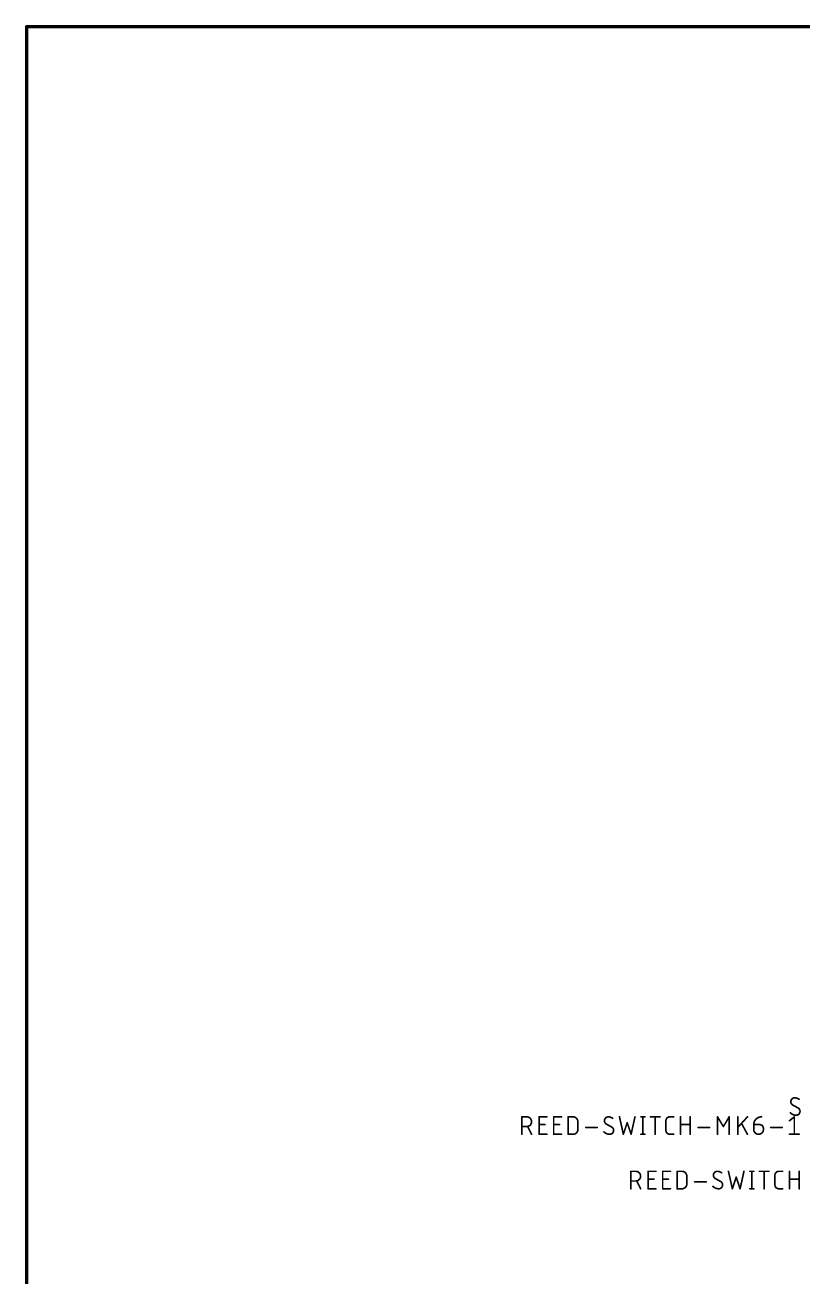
# Model space of a CAD drawing. Extents: x 0 to 389, y 0 to 264.
# Drawn here: x -0.2 to 72.4, y 147.6 to 264.3 of the extents above; entities that cross this region are included whole.
import ezdxf

# ---------------------------------------------------------------- set-up
doc = ezdxf.new("R2010")
doc.units = 0
for name, color, linetype in [('94', 12, 'CONTINUOUS'), ('95', 251, 'CONTINUOUS'), ('96', 251, 'CONTINUOUS')]:
    doc.layers.add(name, color=color, linetype=linetype)

msp = doc.modelspace()

# ---------------------------------------------------------------- linework, layer by layer
at = {"layer": '94', "const_width": 0.3}
for points in [[(0, 264.16), (0, 0)], [(388.62, 264.16), (0, 264.16)]]:
    msp.add_lwpolyline(points, dxfattribs=at)
at = {"layer": '94', "const_width": 0.15}
for points in [[(0.075, 264.16, 1), (-0.075, 264.16)], [(0, 264.235, 1), (0, 264.085)]]:
    msp.add_lwpolyline(points, format="xyb", dxfattribs=at)
at = {"layer": '95'}
for points, const_width in [([(71.6026, 164.2618, 0.4142), (71.2414, 163.9006)], 0.1524), ([(71.2414, 163.9006, 0.2656), (71.422, 163.5845)], 0.1524), ([(71.2795, 163.9006, 1), (71.2033, 163.9006)], 0.0762), ([(71.2033, 163.9006, 1), (71.2795, 163.9006)], 0.0762), ([(71.4402, 163.6179, 1), (71.4037, 163.551)], 0.0762), ([(71.4026, 163.5516, 1), (71.4413, 163.6173)], 0.0762), ([(72.009, 164.1263, 0.1623), (71.6026, 164.2618)], 0.1524), ([(71.6026, 164.2999, 1), (71.6026, 164.2237)], 0.0762), ([(71.6026, 164.2237, 1), (71.6026, 164.2999)], 0.0762), ([(71.9861, 164.0959, 1), (72.0319, 164.1568)], 0.0762), ([(71.1962, 162.862, 0.2), (71.7381, 162.6362)], 0.1524), ([(71.2233, 162.8888, 1), (71.1691, 162.8351)], 0.0762), ([(71.7381, 162.6362, 0.4142), (72.0993, 162.9974)], 0.1524), ([(71.7381, 162.6743, 1), (71.7381, 162.5981)], 0.0762), ([(71.7381, 162.5981, 1), (71.7381, 162.6743)], 0.0762), ([(71.938, 163.3464, 1), (71.8993, 163.2807)], 0.0762), ([(72.0993, 162.9974, 0.2656), (71.9187, 163.3135)], 0.1524), ([(71.9004, 163.2801, 1), (71.9369, 163.347)], 0.0762), ([(72.1374, 162.9974, 1), (72.0612, 162.9974)], 0.0762), ([(72.0612, 162.9974, 1), (72.1374, 162.9974)], 0.0762)]:
    msp.add_lwpolyline(points, format="xyb", dxfattribs=dict(at, const_width=const_width))
at = {"layer": '95', "const_width": 0.1524}
msp.add_lwpolyline([(71.9187, 163.3135), (71.422, 163.5845)], dxfattribs=at)
at = {"layer": '96', "const_width": 0.1524}
for points in [[(46.1689, 160.8582), (46.1689, 162.4838)], [(46.1689, 162.4838), (46.6204, 162.4838)], [(47.7779, 160.8582), (47.7779, 162.4838)], [(47.7779, 162.4838), (48.5004, 162.4838)], [(49.1326, 160.8582), (49.1326, 162.4838)], [(49.1326, 162.4838), (49.8551, 162.4838)], [(50.4843, 160.8582), (50.4843, 162.4838)], [(50.4843, 162.4838), (50.9359, 162.4838)], [(55.2675, 162.4838), (55.6288, 160.8582)], [(56.3512, 160.8582), (56.7125, 162.4838)], [(57.2683, 162.4838), (57.6295, 162.4838)], [(57.4489, 162.4838), (57.4489, 160.8582)], [(58.1436, 162.4838), (59.0468, 162.4838)], [(58.5952, 160.8582), (58.5952, 162.4838)], [(59.9599, 162.4838), (60.3211, 162.4838)], [(60.9573, 160.8582), (60.9573, 162.4838)], [(61.8604, 162.4838), (61.8604, 160.8582)], [(64.41, 160.8582), (64.41, 162.4838)], [(64.41, 162.4838), (64.9519, 161.5807)], [(64.9519, 161.5807), (65.4938, 162.4838)], [(65.4938, 162.4838), (65.4938, 160.8582)], [(66.293, 160.8582), (66.293, 162.4838)], [(67.1961, 162.4838), (66.293, 161.4904)], [(71.1176, 162.1226), (71.5691, 162.4838)], [(71.5691, 162.4838), (71.5691, 160.8582)], [(46.6204, 161.5807), (46.1689, 161.5807)], [(47.072, 160.8582), (46.7107, 161.5807)], [(47.7779, 161.7613), (48.3198, 161.7613)], [(49.1326, 161.7613), (49.6745, 161.7613)], [(51.3875, 162.0322), (51.3875, 161.3098)], [(52.1135, 161.4904), (53.1972, 161.4904)], [(54.5415, 161.5355), (54.0448, 161.8065)], [(55.6288, 160.8582), (55.99, 161.9419)], [(55.99, 161.9419), (56.3512, 160.8582)], [(59.5986, 161.2194), (59.5986, 162.1226)], [(60.9573, 161.7613), (61.8604, 161.7613)], [(62.5864, 161.4904), (63.6701, 161.4904)], [(67.1961, 160.8582), (66.6542, 161.8516)], [(67.7829, 161.7613), (68.3248, 161.7613)], [(67.7829, 161.3098), (67.7829, 161.7613)], [(68.686, 161.4001), (68.686, 161.3098)], [(69.3599, 161.4904), (70.4437, 161.4904)], [(48.5004, 160.8582), (47.7779, 160.8582)], [(49.8551, 160.8582), (49.1326, 160.8582)], [(50.9359, 160.8582), (50.4843, 160.8582)], [(57.2683, 160.8582), (57.6295, 160.8582)], [(60.3211, 160.8582), (59.9599, 160.8582)], [(71.1176, 160.8582), (72.0207, 160.8582)], [(56.3289, 155.7782), (56.3289, 157.4038)], [(56.3289, 157.4038), (56.7804, 157.4038)], [(56.7804, 156.5007), (56.3289, 156.5007)], [(57.232, 155.7782), (56.8707, 156.5007)], [(57.9379, 155.7782), (57.9379, 157.4038)], [(57.9379, 157.4038), (58.6604, 157.4038)], [(57.9379, 156.6813), (58.4798, 156.6813)], [(59.2926, 155.7782), (59.2926, 157.4038)], [(59.2926, 157.4038), (60.0151, 157.4038)], [(59.2926, 156.6813), (59.8345, 156.6813)], [(60.6443, 155.7782), (60.6443, 157.4038)], [(60.6443, 157.4038), (61.0959, 157.4038)], [(61.5475, 156.9522), (61.5475, 156.2298)], [(62.2735, 156.4104), (63.3572, 156.4104)], [(64.7015, 156.4555), (64.2048, 156.7265)], [(65.4275, 157.4038), (65.7888, 155.7782)], [(65.7888, 155.7782), (66.15, 156.8619)], [(66.15, 156.8619), (66.5112, 155.7782)], [(66.5112, 155.7782), (66.8725, 157.4038)], [(67.4283, 157.4038), (67.7895, 157.4038)], [(67.6089, 157.4038), (67.6089, 155.7782)], [(68.3036, 157.4038), (69.2068, 157.4038)], [(68.7552, 155.7782), (68.7552, 157.4038)], [(69.7586, 156.1394), (69.7586, 157.0426)], [(70.1199, 157.4038), (70.4811, 157.4038)], [(71.1173, 155.7782), (71.1173, 157.4038)], [(71.1173, 156.6813), (72.0204, 156.6813)], [(72.0204, 157.4038), (72.0204, 155.7782)], [(58.6604, 155.7782), (57.9379, 155.7782)], [(60.0151, 155.7782), (59.2926, 155.7782)], [(61.0959, 155.7782), (60.6443, 155.7782)], [(67.4283, 155.7782), (67.7895, 155.7782)], [(70.4811, 155.7782), (70.1199, 155.7782)]]:
    msp.add_lwpolyline(points, dxfattribs=at)
at = {"layer": '96'}
for points, const_width in [([(46.207, 162.4838, 1), (46.1308, 162.4838)], 0.0762), ([(46.1689, 162.5219, 1), (46.1689, 162.4457)], 0.0762), ([(46.6204, 161.5807, 1), (46.6204, 162.4838)], 0.1524), ([(46.6204, 162.5219, 1), (46.6204, 162.4457)], 0.0762), ([(46.6204, 162.4457, 1), (46.6204, 162.5219)], 0.0762), ([(47.816, 162.4838, 1), (47.7398, 162.4838)], 0.0762), ([(47.7779, 162.5219, 1), (47.7779, 162.4457)], 0.0762), ([(48.5004, 162.4457, 1), (48.5004, 162.5219)], 0.0762), ([(49.1707, 162.4838, 1), (49.0945, 162.4838)], 0.0762), ([(49.1326, 162.5219, 1), (49.1326, 162.4457)], 0.0762), ([(49.8551, 162.4457, 1), (49.8551, 162.5219)], 0.0762), ([(50.5224, 162.4838, 1), (50.4462, 162.4838)], 0.0762), ([(50.4843, 162.5219, 1), (50.4843, 162.4457)], 0.0762), ([(51.3875, 162.0322, 0.4142), (50.9359, 162.4838)], 0.1524), ([(50.9359, 162.5219, 1), (50.9359, 162.4457)], 0.0762), ([(50.9359, 162.4457, 1), (50.9359, 162.5219)], 0.0762), ([(54.2254, 162.4838, 0.4142), (53.8642, 162.1226)], 0.1524), ([(54.6318, 162.3483, 0.1623), (54.2254, 162.4838)], 0.1524), ([(54.2254, 162.5219, 1), (54.2254, 162.4457)], 0.0762), ([(54.2254, 162.4457, 1), (54.2254, 162.5219)], 0.0762), ([(54.6089, 162.3179, 1), (54.6547, 162.3788)], 0.0762), ([(55.3047, 162.4921, 1), (55.2303, 162.4755)], 0.0762), ([(56.7497, 162.4755, 1), (56.6753, 162.4921)], 0.0762), ([(57.2683, 162.5219, 1), (57.2683, 162.4457)], 0.0762), ([(57.487, 162.4838, 1), (57.4108, 162.4838)], 0.0762), ([(57.6295, 162.4457, 1), (57.6295, 162.5219)], 0.0762), ([(58.1436, 162.5219, 1), (58.1436, 162.4457)], 0.0762), ([(58.6333, 162.4838, 1), (58.5571, 162.4838)], 0.0762), ([(59.0468, 162.4457, 1), (59.0468, 162.5219)], 0.0762), ([(59.9599, 162.4838, 0.4142), (59.5986, 162.1226)], 0.1524), ([(59.9599, 162.5219, 1), (59.9599, 162.4457)], 0.0762), ([(59.9599, 162.4457, 1), (59.9599, 162.5219)], 0.0762), ([(60.3211, 162.4457, 1), (60.3211, 162.5219)], 0.0762), ([(60.9954, 162.4838, 1), (60.9192, 162.4838)], 0.0762), ([(61.8985, 162.4838, 1), (61.8223, 162.4838)], 0.0762), ([(64.4481, 162.4838, 1), (64.3719, 162.4838)], 0.0762), ([(64.4427, 162.5034, 1), (64.3774, 162.4642)], 0.0762), ([(65.5319, 162.4838, 1), (65.4557, 162.4838)], 0.0762), ([(65.5264, 162.4642, 1), (65.4611, 162.5034)], 0.0762), ([(66.3311, 162.4838, 1), (66.2549, 162.4838)], 0.0762), ([(67.2243, 162.4582, 1), (67.1679, 162.5094)], 0.0762), ([(68.5054, 162.4838, 0.4142), (67.7829, 161.7613)], 0.1524), ([(68.5054, 162.4457, 1), (68.5054, 162.5219)], 0.0762), ([(71.6072, 162.4838, 1), (71.531, 162.4838)], 0.0762), ([(71.5929, 162.454, 1), (71.5453, 162.5136)], 0.0762), ([(46.1689, 161.6188, 1), (46.1689, 161.5426)], 0.0762), ([(46.6204, 161.6188, 1), (46.6204, 161.5426)], 0.0762), ([(46.6204, 161.5426, 1), (46.6204, 161.6188)], 0.0762), ([(46.7448, 161.5977, 1), (46.6767, 161.5636)], 0.0762), ([(47.7779, 161.7994, 1), (47.7779, 161.7232)], 0.0762), ([(48.3198, 161.7232, 1), (48.3198, 161.7994)], 0.0762), ([(49.1326, 161.7994, 1), (49.1326, 161.7232)], 0.0762), ([(49.6745, 161.7232, 1), (49.6745, 161.7994)], 0.0762), ([(50.9359, 160.8582, 0.4142), (51.3875, 161.3098)], 0.1524), ([(51.4256, 162.0322, 1), (51.3494, 162.0322)], 0.0762), ([(51.3494, 162.0322, 1), (51.4256, 162.0322)], 0.0762), ([(51.4256, 161.3098, 1), (51.3494, 161.3098)], 0.0762), ([(51.3494, 161.3098, 1), (51.4256, 161.3098)], 0.0762), ([(52.1135, 161.5285, 1), (52.1135, 161.4523)], 0.0762), ([(53.1972, 161.4523, 1), (53.1972, 161.5285)], 0.0762), ([(53.819, 161.084, 0.2), (54.3609, 160.8582)], 0.1524), ([(53.8461, 161.1108, 1), (53.792, 161.0571)], 0.0762), ([(53.8642, 162.1226, 0.2656), (54.0448, 161.8065)], 0.1524), ([(53.9023, 162.1226, 1), (53.8261, 162.1226)], 0.0762), ([(53.8261, 162.1226, 1), (53.9023, 162.1226)], 0.0762), ([(54.063, 161.8399, 1), (54.0265, 161.773)], 0.0762), ([(54.0254, 161.7736, 1), (54.0641, 161.8393)], 0.0762), ([(54.3609, 160.8582, 0.4142), (54.7221, 161.2194)], 0.1524), ([(54.5608, 161.5684, 1), (54.5222, 161.5027)], 0.0762), ([(54.7221, 161.2194, 0.2656), (54.5415, 161.5355)], 0.1524), ([(54.5233, 161.5021, 1), (54.5597, 161.569)], 0.0762), ([(54.7602, 161.2194, 1), (54.684, 161.2194)], 0.0762), ([(54.684, 161.2194, 1), (54.7602, 161.2194)], 0.0762), ([(56.0261, 161.954, 1), (55.9539, 161.9299)], 0.0762), ([(56.0261, 161.9299, 1), (55.9539, 161.954)], 0.0762), ([(59.6367, 162.1226, 1), (59.5605, 162.1226)], 0.0762), ([(59.5605, 162.1226, 1), (59.6367, 162.1226)], 0.0762), ([(59.5986, 161.2194, 0.4142), (59.9599, 160.8582)], 0.1524), ([(59.6367, 161.2194, 1), (59.5605, 161.2194)], 0.0762), ([(59.5605, 161.2194, 1), (59.6367, 161.2194)], 0.0762), ([(60.9573, 161.7994, 1), (60.9573, 161.7232)], 0.0762), ([(61.8604, 161.7232, 1), (61.8604, 161.7994)], 0.0762), ([(62.5864, 161.5285, 1), (62.5864, 161.4523)], 0.0762), ([(63.6701, 161.4523, 1), (63.6701, 161.5285)], 0.0762), ([(64.9192, 161.6003, 1), (64.9846, 161.5611)], 0.0762), ([(64.9192, 161.5611, 1), (64.9846, 161.6003)], 0.0762), ([(66.2648, 161.516, 1), (66.3212, 161.4647)], 0.0762), ([(66.6877, 161.8699, 1), (66.6208, 161.8334)], 0.0762), ([(67.7829, 161.7994, 1), (67.7829, 161.7232)], 0.0762), ([(67.821, 161.7613, 1), (67.7448, 161.7613)], 0.0762), ([(67.7448, 161.7613, 1), (67.821, 161.7613)], 0.0762), ([(67.7829, 161.3098, 1), (68.686, 161.3098)], 0.1524), ([(67.821, 161.3098, 1), (67.7448, 161.3098)], 0.0762), ([(67.7448, 161.3098, 1), (67.821, 161.3098)], 0.0762), ([(68.686, 161.4001, 0.4142), (68.3248, 161.7613)], 0.1524), ([(68.3248, 161.7994, 1), (68.3248, 161.7232)], 0.0762), ([(68.3248, 161.7232, 1), (68.3248, 161.7994)], 0.0762), ([(68.7241, 161.4001, 1), (68.6479, 161.4001)], 0.0762), ([(68.6479, 161.4001, 1), (68.7241, 161.4001)], 0.0762), ([(68.7241, 161.3098, 1), (68.6479, 161.3098)], 0.0762), ([(68.6479, 161.3098, 1), (68.7241, 161.3098)], 0.0762), ([(69.3599, 161.5285, 1), (69.3599, 161.4523)], 0.0762), ([(70.4437, 161.4523, 1), (70.4437, 161.5285)], 0.0762), ([(71.0938, 162.1523, 1), (71.1414, 162.0928)], 0.0762), ([(46.1308, 160.8582, 1), (46.207, 160.8582)], 0.0762), ([(47.0379, 160.8412, 1), (47.106, 160.8752)], 0.0762), ([(47.7779, 160.8963, 1), (47.7779, 160.8201)], 0.0762), ([(47.7398, 160.8582, 1), (47.816, 160.8582)], 0.0762), ([(48.5004, 160.8201, 1), (48.5004, 160.8963)], 0.0762), ([(49.1326, 160.8963, 1), (49.1326, 160.8201)], 0.0762), ([(49.0945, 160.8582, 1), (49.1707, 160.8582)], 0.0762), ([(49.8551, 160.8201, 1), (49.8551, 160.8963)], 0.0762), ([(50.4843, 160.8963, 1), (50.4843, 160.8201)], 0.0762), ([(50.4462, 160.8582, 1), (50.5224, 160.8582)], 0.0762), ([(50.9359, 160.8963, 1), (50.9359, 160.8201)], 0.0762), ([(50.9359, 160.8201, 1), (50.9359, 160.8963)], 0.0762), ([(54.3609, 160.8963, 1), (54.3609, 160.8201)], 0.0762), ([(54.3609, 160.8201, 1), (54.3609, 160.8963)], 0.0762), ([(55.5926, 160.8702, 1), (55.6649, 160.8462)], 0.0762), ([(55.5916, 160.8499, 1), (55.6659, 160.8665)], 0.0762), ([(56.3141, 160.8665, 1), (56.3884, 160.8499)], 0.0762), ([(56.3151, 160.8462, 1), (56.3874, 160.8702)], 0.0762), ([(57.2683, 160.8963, 1), (57.2683, 160.8201)], 0.0762), ([(57.4108, 160.8582, 1), (57.487, 160.8582)], 0.0762), ([(57.6295, 160.8201, 1), (57.6295, 160.8963)], 0.0762), ([(58.5571, 160.8582, 1), (58.6333, 160.8582)], 0.0762), ([(59.9599, 160.8963, 1), (59.9599, 160.8201)], 0.0762), ([(59.9599, 160.8201, 1), (59.9599, 160.8963)], 0.0762), ([(60.3211, 160.8201, 1), (60.3211, 160.8963)], 0.0762), ([(60.9192, 160.8582, 1), (60.9954, 160.8582)], 0.0762), ([(61.8223, 160.8582, 1), (61.8985, 160.8582)], 0.0762), ([(64.3719, 160.8582, 1), (64.4481, 160.8582)], 0.0762), ([(65.4557, 160.8582, 1), (65.5319, 160.8582)], 0.0762), ([(66.2549, 160.8582, 1), (66.3311, 160.8582)], 0.0762), ([(67.1626, 160.84, 1), (67.2295, 160.8764)], 0.0762), ([(71.1176, 160.8963, 1), (71.1176, 160.8201)], 0.0762), ([(71.531, 160.8582, 1), (71.6072, 160.8582)], 0.0762), ([(72.0207, 160.8201, 1), (72.0207, 160.8963)], 0.0762), ([(56.367, 157.4038, 1), (56.2908, 157.4038)], 0.0762), ([(56.3289, 157.4419, 1), (56.3289, 157.3657)], 0.0762), ([(56.3289, 156.5388, 1), (56.3289, 156.4626)], 0.0762), ([(56.7804, 156.5007, 1), (56.7804, 157.4038)], 0.1524), ([(56.7804, 157.4419, 1), (56.7804, 157.3657)], 0.0762), ([(56.7804, 156.5388, 1), (56.7804, 156.4626)], 0.0762), ([(56.7804, 157.3657, 1), (56.7804, 157.4419)], 0.0762), ([(56.7804, 156.4626, 1), (56.7804, 156.5388)], 0.0762), ([(56.9048, 156.5177, 1), (56.8367, 156.4836)], 0.0762), ([(57.976, 157.4038, 1), (57.8998, 157.4038)], 0.0762), ([(57.9379, 157.4419, 1), (57.9379, 157.3657)], 0.0762), ([(57.9379, 156.7194, 1), (57.9379, 156.6432)], 0.0762), ([(58.4798, 156.6432, 1), (58.4798, 156.7194)], 0.0762), ([(58.6604, 157.3657, 1), (58.6604, 157.4419)], 0.0762), ([(59.3307, 157.4038, 1), (59.2545, 157.4038)], 0.0762), ([(59.2926, 157.4419, 1), (59.2926, 157.3657)], 0.0762), ([(59.2926, 156.7194, 1), (59.2926, 156.6432)], 0.0762), ([(59.8345, 156.6432, 1), (59.8345, 156.7194)], 0.0762), ([(60.0151, 157.3657, 1), (60.0151, 157.4419)], 0.0762), ([(60.6824, 157.4038, 1), (60.6062, 157.4038)], 0.0762), ([(60.6443, 157.4419, 1), (60.6443, 157.3657)], 0.0762), ([(61.5475, 156.9522, 0.4142), (61.0959, 157.4038)], 0.1524), ([(61.0959, 157.4419, 1), (61.0959, 157.3657)], 0.0762), ([(61.0959, 157.3657, 1), (61.0959, 157.4419)], 0.0762), ([(61.5856, 156.9522, 1), (61.5094, 156.9522)], 0.0762), ([(61.5094, 156.9522, 1), (61.5856, 156.9522)], 0.0762), ([(62.2735, 156.4485, 1), (62.2735, 156.3723)], 0.0762), ([(63.3572, 156.3723, 1), (63.3572, 156.4485)], 0.0762), ([(64.3854, 157.4038, 0.4142), (64.0242, 157.0426)], 0.1524), ([(64.0242, 157.0426, 0.2656), (64.2048, 156.7265)], 0.1524), ([(64.0623, 157.0426, 1), (63.9861, 157.0426)], 0.0762), ([(63.9861, 157.0426, 1), (64.0623, 157.0426)], 0.0762), ([(64.223, 156.7599, 1), (64.1865, 156.693)], 0.0762), ([(64.1854, 156.6936, 1), (64.2241, 156.7593)], 0.0762), ([(64.7918, 157.2683, 0.1623), (64.3854, 157.4038)], 0.1524), ([(64.3854, 157.4419, 1), (64.3854, 157.3657)], 0.0762), ([(64.3854, 157.3657, 1), (64.3854, 157.4419)], 0.0762), ([(64.7208, 156.4884, 1), (64.6822, 156.4227)], 0.0762), ([(64.8821, 156.1394, 0.2656), (64.7015, 156.4555)], 0.1524), ([(64.6833, 156.4221, 1), (64.7197, 156.489)], 0.0762), ([(64.7689, 157.2379, 1), (64.8147, 157.2988)], 0.0762), ([(65.4647, 157.4121, 1), (65.3903, 157.3955)], 0.0762), ([(66.1861, 156.874, 1), (66.1139, 156.8499)], 0.0762), ([(66.1861, 156.8499, 1), (66.1139, 156.874)], 0.0762), ([(66.9097, 157.3955, 1), (66.8353, 157.4121)], 0.0762), ([(67.4283, 157.4419, 1), (67.4283, 157.3657)], 0.0762), ([(67.647, 157.4038, 1), (67.5708, 157.4038)], 0.0762), ([(67.7895, 157.3657, 1), (67.7895, 157.4419)], 0.0762), ([(68.3036, 157.4419, 1), (68.3036, 157.3657)], 0.0762), ([(68.7933, 157.4038, 1), (68.7171, 157.4038)], 0.0762), ([(69.2068, 157.3657, 1), (69.2068, 157.4419)], 0.0762), ([(70.1199, 157.4038, 0.4142), (69.7586, 157.0426)], 0.1524), ([(69.7967, 157.0426, 1), (69.7205, 157.0426)], 0.0762), ([(69.7205, 157.0426, 1), (69.7967, 157.0426)], 0.0762), ([(70.1199, 157.4419, 1), (70.1199, 157.3657)], 0.0762), ([(70.1199, 157.3657, 1), (70.1199, 157.4419)], 0.0762), ([(70.4811, 157.3657, 1), (70.4811, 157.4419)], 0.0762), ([(71.1554, 157.4038, 1), (71.0792, 157.4038)], 0.0762), ([(71.1173, 156.7194, 1), (71.1173, 156.6432)], 0.0762), ([(72.0585, 157.4038, 1), (71.9823, 157.4038)], 0.0762), ([(72.0204, 156.6432, 1), (72.0204, 156.7194)], 0.0762), ([(56.2908, 155.7782, 1), (56.367, 155.7782)], 0.0762), ([(57.1979, 155.7612, 1), (57.266, 155.7952)], 0.0762), ([(57.9379, 155.8163, 1), (57.9379, 155.7401)], 0.0762), ([(57.8998, 155.7782, 1), (57.976, 155.7782)], 0.0762), ([(58.6604, 155.7401, 1), (58.6604, 155.8163)], 0.0762), ([(59.2926, 155.8163, 1), (59.2926, 155.7401)], 0.0762), ([(59.2545, 155.7782, 1), (59.3307, 155.7782)], 0.0762), ([(60.0151, 155.7401, 1), (60.0151, 155.8163)], 0.0762), ([(60.6443, 155.8163, 1), (60.6443, 155.7401)], 0.0762), ([(60.6062, 155.7782, 1), (60.6824, 155.7782)], 0.0762), ([(61.0959, 155.7782, 0.4142), (61.5475, 156.2298)], 0.1524), ([(61.0959, 155.8163, 1), (61.0959, 155.7401)], 0.0762), ([(61.0959, 155.7401, 1), (61.0959, 155.8163)], 0.0762), ([(61.5856, 156.2298, 1), (61.5094, 156.2298)], 0.0762), ([(61.5094, 156.2298, 1), (61.5856, 156.2298)], 0.0762), ([(63.979, 156.004, 0.2), (64.5209, 155.7782)], 0.1524), ([(64.0061, 156.0308, 1), (63.952, 155.9771)], 0.0762), ([(64.5209, 155.7782, 0.4142), (64.8821, 156.1394)], 0.1524), ([(64.5209, 155.8163, 1), (64.5209, 155.7401)], 0.0762), ([(64.5209, 155.7401, 1), (64.5209, 155.8163)], 0.0762), ([(64.9202, 156.1394, 1), (64.844, 156.1394)], 0.0762), ([(64.844, 156.1394, 1), (64.9202, 156.1394)], 0.0762), ([(65.7526, 155.7902, 1), (65.8249, 155.7662)], 0.0762), ([(65.7516, 155.7699, 1), (65.8259, 155.7865)], 0.0762), ([(66.4741, 155.7865, 1), (66.5484, 155.7699)], 0.0762), ([(66.4751, 155.7662, 1), (66.5474, 155.7902)], 0.0762), ([(67.4283, 155.8163, 1), (67.4283, 155.7401)], 0.0762), ([(67.5708, 155.7782, 1), (67.647, 155.7782)], 0.0762), ([(67.7895, 155.7401, 1), (67.7895, 155.8163)], 0.0762), ([(68.7171, 155.7782, 1), (68.7933, 155.7782)], 0.0762), ([(69.7586, 156.1394, 0.4142), (70.1199, 155.7782)], 0.1524), ([(69.7967, 156.1394, 1), (69.7205, 156.1394)], 0.0762), ([(69.7205, 156.1394, 1), (69.7967, 156.1394)], 0.0762), ([(70.1199, 155.8163, 1), (70.1199, 155.7401)], 0.0762), ([(70.1199, 155.7401, 1), (70.1199, 155.8163)], 0.0762), ([(70.4811, 155.7401, 1), (70.4811, 155.8163)], 0.0762), ([(71.0792, 155.7782, 1), (71.1554, 155.7782)], 0.0762), ([(71.9823, 155.7782, 1), (72.0585, 155.7782)], 0.0762)]:
    msp.add_lwpolyline(points, format="xyb", dxfattribs=dict(at, const_width=const_width))

doc.saveas('drawing.dxf')
